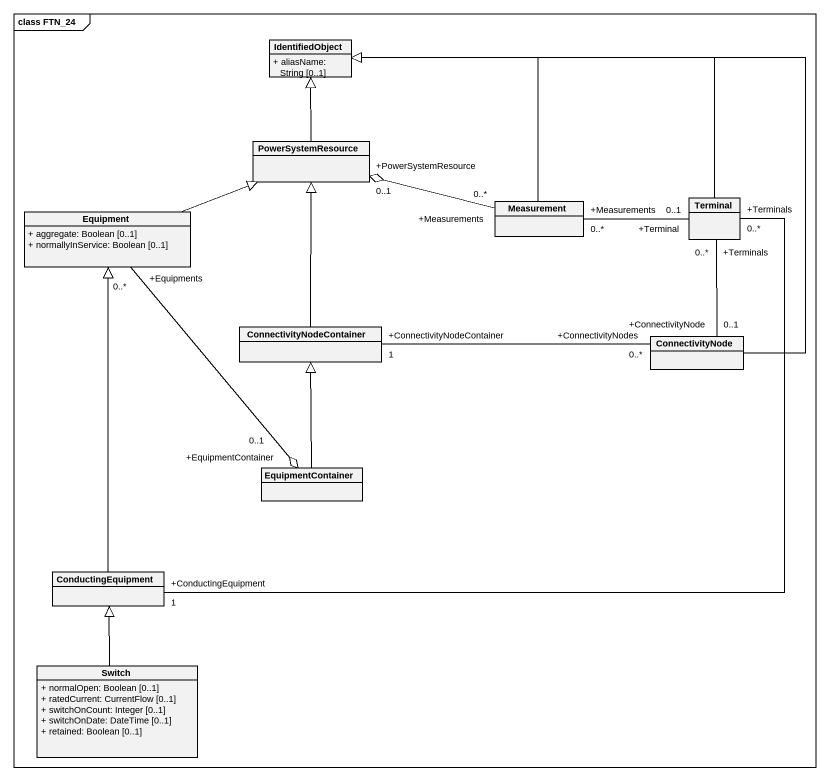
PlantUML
@startuml
mainframe class FTN_24
hide circle
hide empty members
skinparam classAttributeIconSize 0
class IdentifiedObject {
  + aliasName: String [0..1]
}
class PowerSystemResource
class Terminal
class Equipment {
  + aggregate: Boolean [0..1]
  + normallyInService: Boolean [0..1]
}
class Measurement
class ConnectivityNodeContainer
class ConnectivityNode
class EquipmentContainer
class ConductingEquipment
class Switch {
  + normalOpen: Boolean [0..1]
  + ratedCurrent: CurrentFlow [0..1]
  + switchOnCount: Integer [0..1]
  + switchOnDate: DateTime [0..1]
  + retained: Boolean [0..1]
}
PowerSystemResource -up-|> IdentifiedObject
PowerSystemResource "+PowerSystemResource\n0..1" o-right- "+Measurements\n0..*" Measurement
Terminal -left-|> IdentifiedObject
Terminal "+Terminals\n0..*" -- "+ConnectivityNode\n0..1" ConnectivityNode
Terminal "+Terminals\n0..*" -- "+ConductingEquipment\n1" ConductingEquipment
Equipment -right-|> PowerSystemResource
Measurement -up-|> IdentifiedObject
Measurement "+Measurements\n0..*" -right- "+Terminal\n0..1" Terminal
ConnectivityNodeContainer -up-|> PowerSystemResource
ConnectivityNode -up-|> IdentifiedObject
ConnectivityNode "+ConnectivityNodes\n0..*" -left- "+ConnectivityNodeContainer\n1" ConnectivityNodeContainer
EquipmentContainer "+EquipmentContainer\n0..1" o-up- "+Equipments\n0..*" Equipment
EquipmentContainer -up-|> ConnectivityNodeContainer
ConductingEquipment -up-|> Equipment
Switch -up-|> ConductingEquipment
@enduml
